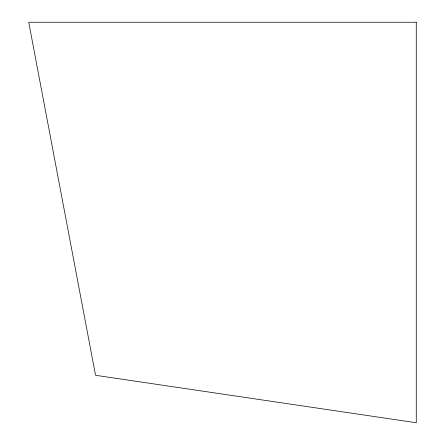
<?xml version="1.0" encoding="UTF-8"?>
<svg xmlns="http://www.w3.org/2000/svg" width="445" height="445" viewBox="0 0 445 445"><rect width="100%" height="100%" fill="white"/><g stroke="black" fill="none" stroke-linecap="round" stroke-linejoin="round"><path stroke-width="0.67" d="M416.27 22.25L28.73 22.25L95.536 375.291L416.27 422.75L416.27 22.25"/></g></svg>
